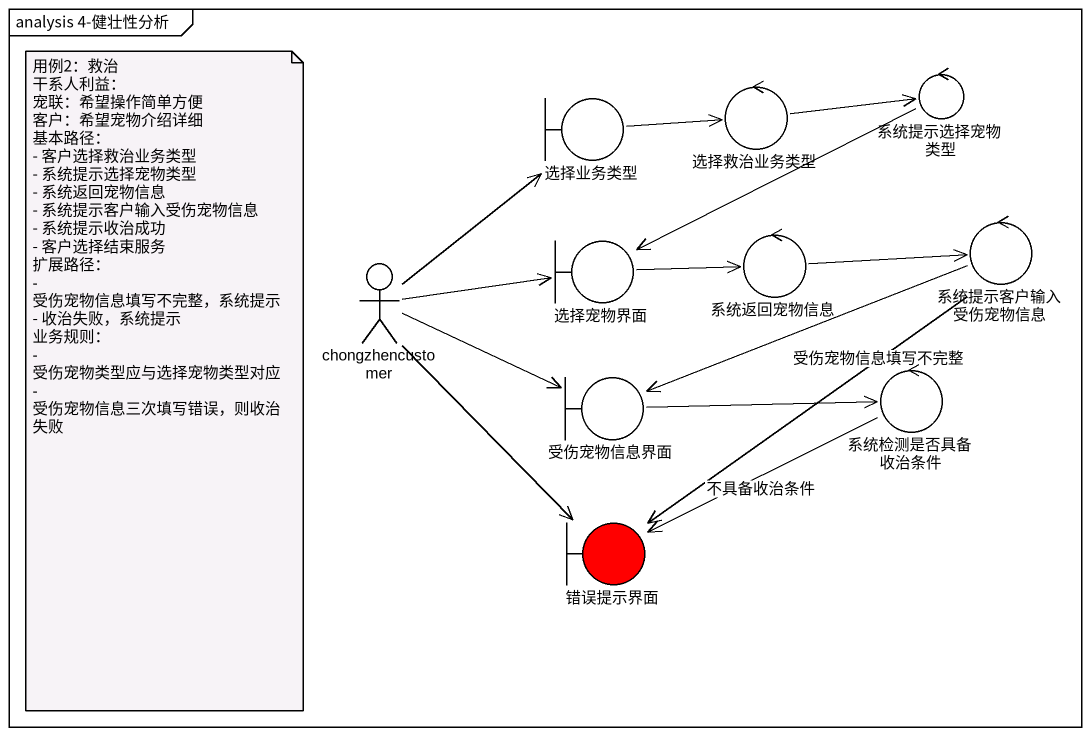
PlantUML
@startuml
mainframe analysis 4-健壮性分析
boundary 选择业务类型
control 选择救治业务类型
control 系统提示选择宠物类型
boundary 选择宠物界面
control 系统返回宠物信息
control 系统提示客户输入受伤宠物信息
actor chongzhencustomer
control 系统检测是否具备收治条件
boundary 受伤宠物信息界面
boundary 错误提示界面 #FF0000
选择业务类型 -right-> 选择救治业务类型
选择救治业务类型 -right-> 系统提示选择宠物类型
系统提示选择宠物类型 -left-> 选择宠物界面
选择宠物界面 -right-> 系统返回宠物信息
系统返回宠物信息 -right-> 系统提示客户输入受伤宠物信息
系统提示客户输入受伤宠物信息 -left-> 受伤宠物信息界面
系统提示客户输入受伤宠物信息 --> 错误提示界面 : 受伤宠物信息填写不完整
chongzhencustomer -up-> 选择业务类型
chongzhencustomer -right-> 选择宠物界面
chongzhencustomer -right-> 受伤宠物信息界面
chongzhencustomer --> 错误提示界面
系统检测是否具备收治条件 -left-> 错误提示界面 : 不具备收治条件
受伤宠物信息界面 -right-> 系统检测是否具备收治条件
note as N1
  用例2：救治
  干系人利益：
  宠联：希望操作简单方便
  客户：希望宠物介绍详细
  基本路径：
  - 客户选择救治业务类型
  - 系统提示选择宠物类型
  - 系统返回宠物信息
  - 系统提示客户输入受伤宠物信息
  - 系统提示收治成功
  - 客户选择结束服务
  扩展路径：
  - 受伤宠物信息填写不完整，系统提示
  - 收治失败，系统提示
  业务规则：
  - 受伤宠物类型应与选择宠物类型对应
  - 受伤宠物信息三次填写错误，则收治失败
end note
@enduml
